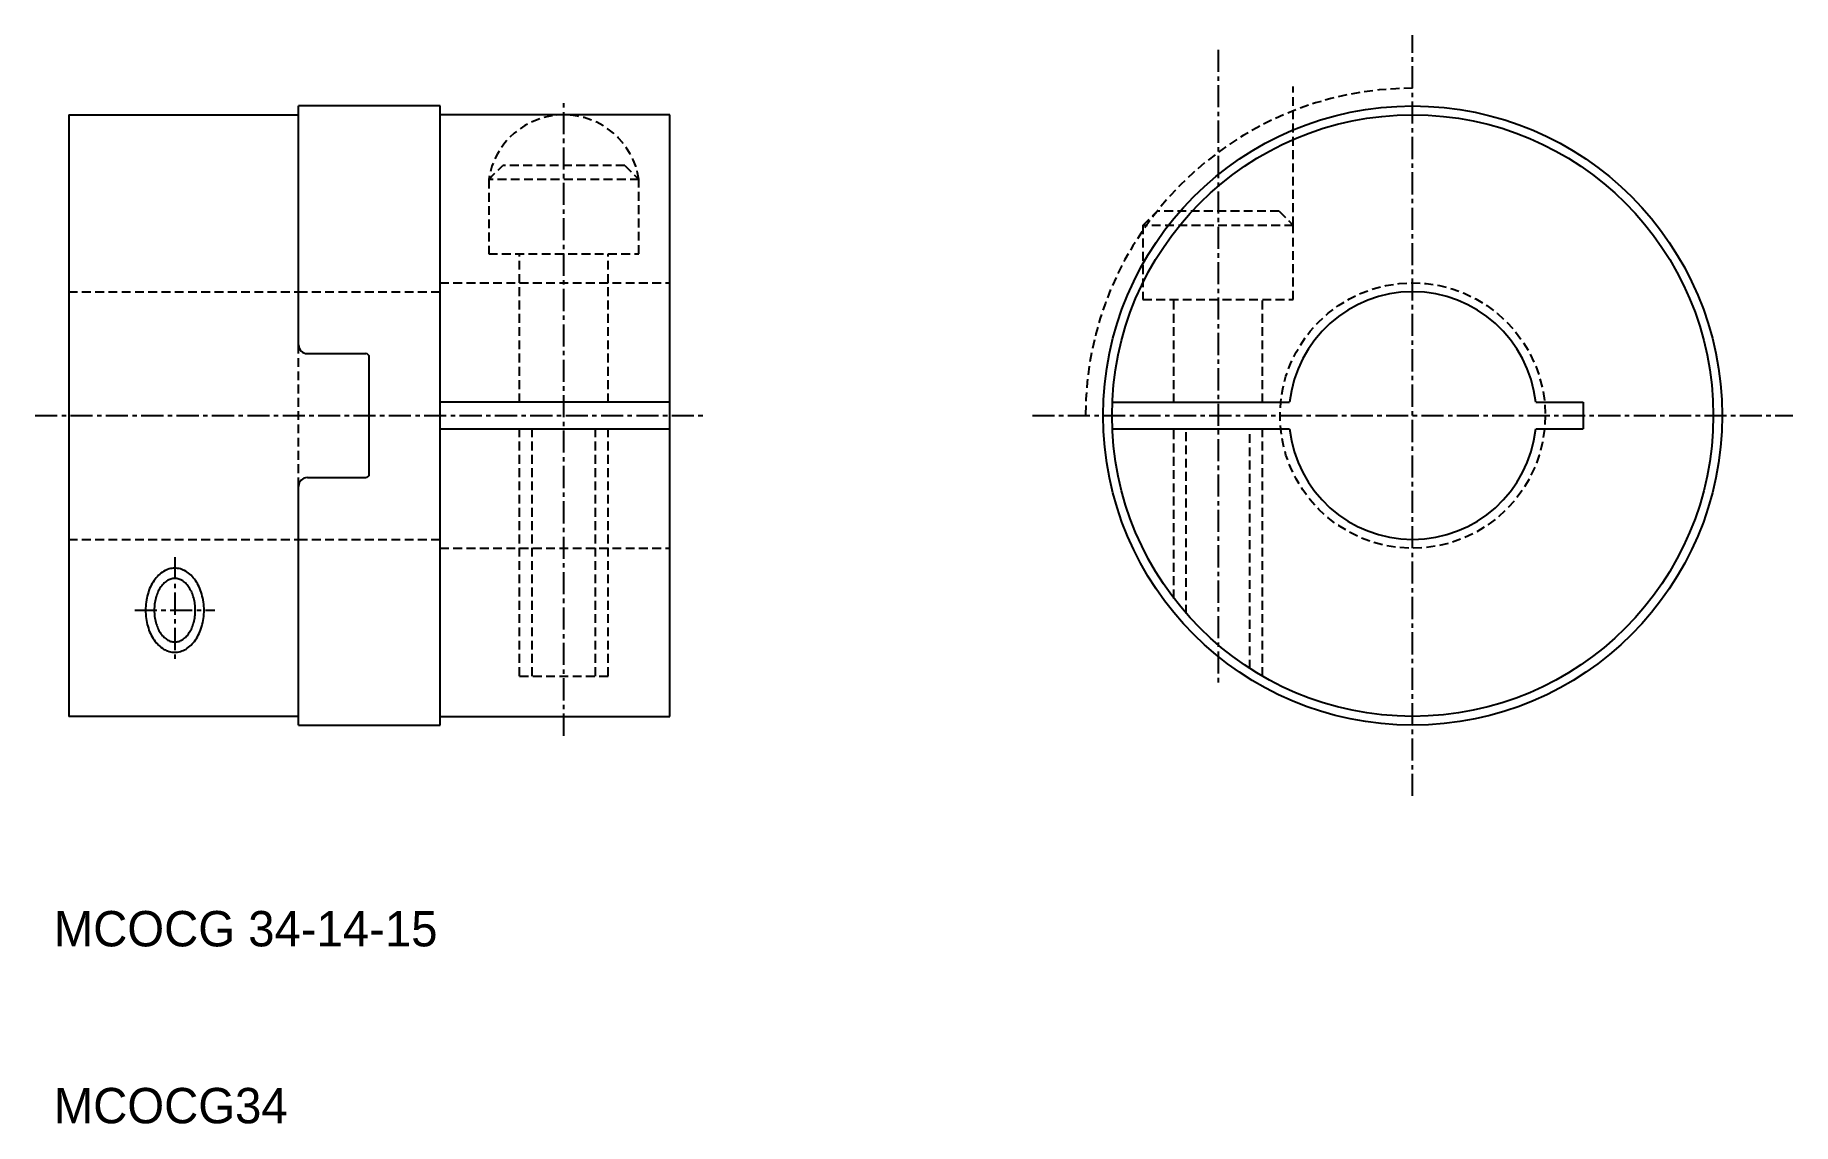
# Model space of a CAD drawing. Extents: x -1101.1 to -1001.7, y 333.8 to 395.4.
import ezdxf

# ---------------------------------------------------------------- set-up
doc = ezdxf.new("R2010")
doc.units = 0
doc.linetypes.add('CENTER', pattern=[2, 1.25, -0.25, 0.25, -0.25])
doc.linetypes.add('DASHED', pattern=[0.75, 0.5, -0.25])
doc.layers.get('0').update_dxf_attribs({"linetype": 'CONTINUOUS'})
doc.layers.add('CENTER', color=1, linetype='CENTER')

msp = doc.modelspace()

# ---------------------------------------------------------------- linework, layer by layer
at = {"color": 3, "linetype": 'DASHED'}
for p, q in [((-1029.917, 384.614), (-1029.917, 392.46)), ((-1075.417, 387.201), (-1074.617, 388.001)), ((-1067.717, 388.001), (-1074.617, 388.001)), ((-1067.717, 388.001), (-1066.917, 387.201)), ((-1075.417, 387.201), (-1075.417, 383.001)), ((-1066.917, 387.201), (-1075.417, 387.201)), ((-1066.917, 383.001), (-1066.917, 387.201)), ((-1038.417, 384.614), (-1037.617, 385.414)), ((-1030.717, 385.414), (-1037.617, 385.414)), ((-1030.717, 385.414), (-1029.917, 384.614)), ((-1029.917, 384.614), (-1038.417, 384.614)), ((-1038.417, 384.614), (-1038.417, 380.414)), ((-1029.917, 380.414), (-1029.917, 384.614)), ((-1075.417, 383.001), (-1066.917, 383.001)), ((-1073.667, 374.613), (-1073.667, 383.001)), ((-1068.667, 374.613), (-1068.667, 383.001)), ((-1099.167, 380.863), (-1086.167, 380.863)), ((-1086.167, 380.863), (-1078.167, 380.863)), ((-1078.167, 381.363), (-1065.167, 381.363)), ((-1038.417, 380.414), (-1029.917, 380.414)), ((-1036.667, 374.613), (-1036.667, 380.414)), ((-1031.667, 374.613), (-1031.667, 380.414)), ((-1086.167, 369.863), (-1086.167, 377.863)), ((-1073.667, 359.14), (-1073.667, 373.113)), ((-1072.967, 359.14), (-1072.967, 373.113)), ((-1069.367, 359.14), (-1069.367, 373.113)), ((-1068.667, 359.14), (-1068.667, 373.113)), ((-1036.667, 363.531), (-1036.667, 373.113)), ((-1035.967, 362.675), (-1035.967, 373.113)), ((-1032.367, 359.567), (-1032.367, 373.113)), ((-1031.667, 359.14), (-1031.667, 373.113)), ((-1099.167, 366.863), (-1086.167, 366.863)), ((-1086.167, 366.863), (-1078.167, 366.863)), ((-1078.167, 366.363), (-1065.167, 366.363)), ((-1073.667, 359.14), (-1068.667, 359.14))]:
    msp.add_line(p, q, dxfattribs=at)
at = {"color": 7, "linetype": 'CONTINUOUS'}
for p, q in [((-1099.167, 390.863), (-1099.167, 356.863)), ((-1099.167, 390.863), (-1086.167, 390.863)), ((-1086.167, 377.863), (-1086.167, 391.363)), ((-1078.167, 391.363), (-1086.167, 391.363)), ((-1078.167, 356.363), (-1078.167, 391.363)), ((-1065.167, 390.863), (-1078.167, 390.863)), ((-1065.167, 356.863), (-1065.167, 390.863)), ((-1085.667, 377.363), (-1082.367, 377.363)), ((-1082.167, 370.563), (-1082.167, 377.163)), ((-1065.167, 374.613), (-1078.167, 374.613)), ((-1040.167, 374.613), (-1030.127, 374.613)), ((-1078.167, 373.113), (-1065.167, 373.113)), ((-1040.167, 373.113), (-1030.127, 373.113)), ((-1086.167, 356.363), (-1086.167, 369.863)), ((-1085.667, 370.363), (-1082.367, 370.363)), ((-1086.167, 356.863), (-1099.167, 356.863)), ((-1078.167, 356.863), (-1065.167, 356.863)), ((-1086.167, 356.363), (-1078.167, 356.363))]:
    msp.add_line(p, q, dxfattribs=at)
for p, q in [((-1016.208, 374.613), (-1013.517, 374.613)), ((-1013.517, 374.613), (-1013.517, 373.113)), ((-1016.208, 373.113), (-1013.517, 373.113)), ((-1086.167, 366.863), (-1086.167, 366.863))]:
    msp.add_line(p, q)
for points in [[(-1093.17, 365.237, 0), (-1093.25, 365.234, 0), (-1093.33, 365.226, 0), (-1093.41, 365.211, 0), (-1093.49, 365.192, 0), (-1093.57, 365.166, 0), (-1093.65, 365.135, 0), (-1093.72, 365.098, 0), (-1093.8, 365.056, 0), (-1093.87, 365.009, 0), (-1093.95, 364.957, 0), (-1094.02, 364.899, 0), (-1094.09, 364.837, 0), (-1094.15, 364.77, 0), (-1094.22, 364.698, 0), (-1094.28, 364.622, 0), (-1094.34, 364.542, 0), (-1094.39, 364.457, 0), (-1094.45, 364.369, 0), (-1094.5, 364.277, 0), (-1094.54, 364.182, 0), (-1094.59, 364.083, 0), (-1094.63, 363.982, 0), (-1094.66, 363.878, 0), (-1094.7, 363.771, 0), (-1094.73, 363.663, 0), (-1094.75, 363.552, 0), (-1094.77, 363.44, 0), (-1094.79, 363.326, 0), (-1094.8, 363.211, 0), (-1094.81, 363.095, 0), (-1094.82, 362.979, 0), (-1094.82, 362.863, 0), (-1094.82, 362.746, 0), (-1094.81, 362.63, 0), (-1094.8, 362.514, 0), (-1094.79, 362.399, 0), (-1094.77, 362.286, 0), (-1094.75, 362.173, 0), (-1094.73, 362.063, 0), (-1094.7, 361.954, 0), (-1094.66, 361.847, 0), (-1094.63, 361.743, 0), (-1094.59, 361.642, 0), (-1094.54, 361.543, 0), (-1094.5, 361.448, 0), (-1094.45, 361.356, 0), (-1094.39, 361.268, 0), (-1094.34, 361.183, 0), (-1094.28, 361.103, 0), (-1094.22, 361.027, 0), (-1094.15, 360.955, 0), (-1094.09, 360.888, 0), (-1094.02, 360.826, 0), (-1093.95, 360.768, 0), (-1093.87, 360.716, 0), (-1093.8, 360.669, 0), (-1093.72, 360.627, 0), (-1093.65, 360.59, 0), (-1093.57, 360.559, 0), (-1093.49, 360.534, 0), (-1093.41, 360.514, 0), (-1093.33, 360.499, 0), (-1093.25, 360.491, 0), (-1093.17, 360.488, 0), (-1093.09, 360.491, 0), (-1093.01, 360.499, 0), (-1092.92, 360.514, 0), (-1092.84, 360.534, 0), (-1092.77, 360.559, 0), (-1092.69, 360.59, 0), (-1092.61, 360.627, 0), (-1092.53, 360.669, 0), (-1092.46, 360.716, 0), (-1092.39, 360.768, 0), (-1092.32, 360.826, 0), (-1092.25, 360.888, 0), (-1092.18, 360.955, 0), (-1092.12, 361.027, 0), (-1092.06, 361.103, 0), (-1092, 361.183, 0), (-1091.94, 361.268, 0), (-1091.89, 361.356, 0), (-1091.84, 361.448, 0), (-1091.79, 361.543, 0), (-1091.75, 361.642, 0), (-1091.71, 361.743, 0), (-1091.67, 361.847, 0), (-1091.64, 361.954, 0), (-1091.61, 362.063, 0), (-1091.58, 362.173, 0), (-1091.56, 362.286, 0), (-1091.54, 362.399, 0), (-1091.53, 362.514, 0), (-1091.52, 362.63, 0), (-1091.51, 362.746, 0), (-1091.51, 362.863, 0), (-1091.51, 362.979, 0), (-1091.52, 363.095, 0), (-1091.53, 363.211, 0), (-1091.54, 363.326, 0), (-1091.56, 363.44, 0), (-1091.58, 363.552, 0), (-1091.61, 363.663, 0), (-1091.64, 363.771, 0), (-1091.67, 363.878, 0), (-1091.71, 363.982, 0), (-1091.75, 364.083, 0), (-1091.79, 364.182, 0), (-1091.84, 364.277, 0), (-1091.89, 364.369, 0), (-1091.94, 364.457, 0), (-1092, 364.542, 0), (-1092.06, 364.622, 0), (-1092.12, 364.698, 0), (-1092.18, 364.77, 0), (-1092.25, 364.837, 0), (-1092.32, 364.899, 0), (-1092.39, 364.957, 0), (-1092.46, 365.009, 0), (-1092.53, 365.056, 0), (-1092.61, 365.098, 0), (-1092.69, 365.135, 0), (-1092.77, 365.166, 0), (-1092.84, 365.192, 0), (-1092.92, 365.211, 0), (-1093.01, 365.226, 0), (-1093.09, 365.234, 0), (-1093.17, 365.237, 0)], [(-1093.17, 364.657, 0), (-1093.22, 364.655, 0), (-1093.28, 364.648, 0), (-1093.34, 364.637, 0), (-1093.39, 364.622, 0), (-1093.45, 364.603, 0), (-1093.5, 364.579, 0), (-1093.56, 364.552, 0), (-1093.61, 364.52, 0), (-1093.66, 364.484, 0), (-1093.72, 364.445, 0), (-1093.76, 364.401, 0), (-1093.81, 364.354, 0), (-1093.86, 364.304, 0), (-1093.9, 364.249, 0), (-1093.95, 364.192, 0), (-1093.99, 364.131, 0), (-1094.03, 364.067, 0), (-1094.07, 364.001, 0), (-1094.1, 363.931, 0), (-1094.13, 363.859, 0), (-1094.16, 363.785, 0), (-1094.19, 363.708, 0), (-1094.22, 363.63, 0), (-1094.24, 363.549, 0), (-1094.26, 363.467, 0), (-1094.28, 363.383, 0), (-1094.29, 363.298, 0), (-1094.31, 363.213, 0), (-1094.32, 363.126, 0), (-1094.32, 363.038, 0), (-1094.33, 362.951, 0), (-1094.33, 362.863, 0), (-1094.33, 362.775, 0), (-1094.32, 362.687, 0), (-1094.32, 362.599, 0), (-1094.31, 362.513, 0), (-1094.29, 362.427, 0), (-1094.28, 362.342, 0), (-1094.26, 362.258, 0), (-1094.24, 362.176, 0), (-1094.22, 362.095, 0), (-1094.19, 362.017, 0), (-1094.16, 361.94, 0), (-1094.13, 361.866, 0), (-1094.1, 361.794, 0), (-1094.07, 361.724, 0), (-1094.03, 361.658, 0), (-1093.99, 361.594, 0), (-1093.95, 361.533, 0), (-1093.9, 361.476, 0), (-1093.86, 361.421, 0), (-1093.81, 361.371, 0), (-1093.76, 361.324, 0), (-1093.72, 361.28, 0), (-1093.66, 361.241, 0), (-1093.61, 361.205, 0), (-1093.56, 361.173, 0), (-1093.5, 361.146, 0), (-1093.45, 361.122, 0), (-1093.39, 361.103, 0), (-1093.34, 361.088, 0), (-1093.28, 361.077, 0), (-1093.22, 361.071, 0), (-1093.17, 361.068, 0), (-1093.11, 361.071, 0), (-1093.05, 361.077, 0), (-1093, 361.088, 0), (-1092.94, 361.103, 0), (-1092.88, 361.122, 0), (-1092.83, 361.146, 0), (-1092.78, 361.173, 0), (-1092.72, 361.205, 0), (-1092.67, 361.241, 0), (-1092.62, 361.28, 0), (-1092.57, 361.324, 0), (-1092.52, 361.371, 0), (-1092.47, 361.421, 0), (-1092.43, 361.476, 0), (-1092.39, 361.533, 0), (-1092.35, 361.594, 0), (-1092.31, 361.658, 0), (-1092.27, 361.724, 0), (-1092.23, 361.794, 0), (-1092.2, 361.866, 0), (-1092.17, 361.94, 0), (-1092.14, 362.017, 0), (-1092.12, 362.095, 0), (-1092.09, 362.176, 0), (-1092.07, 362.258, 0), (-1092.06, 362.342, 0), (-1092.04, 362.427, 0), (-1092.03, 362.513, 0), (-1092.02, 362.599, 0), (-1092.01, 362.687, 0), (-1092.01, 362.775, 0), (-1092.01, 362.863, 0), (-1092.01, 362.951, 0), (-1092.01, 363.038, 0), (-1092.02, 363.126, 0), (-1092.03, 363.213, 0), (-1092.04, 363.298, 0), (-1092.06, 363.383, 0), (-1092.07, 363.467, 0), (-1092.09, 363.549, 0), (-1092.12, 363.63, 0), (-1092.14, 363.708, 0), (-1092.17, 363.785, 0), (-1092.2, 363.859, 0), (-1092.23, 363.931, 0), (-1092.27, 364.001, 0), (-1092.31, 364.067, 0), (-1092.35, 364.131, 0), (-1092.39, 364.192, 0), (-1092.43, 364.249, 0), (-1092.47, 364.304, 0), (-1092.52, 364.354, 0), (-1092.57, 364.401, 0), (-1092.62, 364.445, 0), (-1092.67, 364.484, 0), (-1092.72, 364.52, 0), (-1092.78, 364.552, 0), (-1092.83, 364.579, 0), (-1092.88, 364.603, 0), (-1092.94, 364.622, 0), (-1093, 364.637, 0), (-1093.05, 364.648, 0), (-1093.11, 364.655, 0), (-1093.17, 364.657, 0)]]:
    msp.add_polyline3d(points)
for radius in [17.5, 17]:
    msp.add_circle((-1023.167, 373.863), radius, dxfattribs=at)
at = {"color": 3, "linetype": 'DASHED'}
msp.add_circle((-1023.167, 373.863), 7.5, dxfattribs=at)
at = {"color": 7, "linetype": 'DASHED'}
msp.add_arc((-1023.167, 373.863), 18.5, 90, 180, dxfattribs=at)
at = {"color": 3, "linetype": 'DASHED'}
msp.add_arc((-1071.167, 386.565), 4.297, 8.51345, 171.48655, dxfattribs=at)
at = {"color": 7, "linetype": 'CONTINUOUS'}
for centre, radius, start, end in [((-1023.167, 373.863), 7, 6.15064, 173.84936), ((-1085.667, 377.863), 0.5, 180, 270), ((-1082.367, 377.163), 0.2, 0, 90), ((-1023.167, 373.863), 7, 186.15064, 353.84936), ((-1085.667, 369.863), 0.5, 90, 180), ((-1082.367, 370.563), 0.2, 270, 0)]:
    msp.add_arc(centre, radius, start, end, dxfattribs=at)
at = {"layer": 'CENTER', "color": 1, "linetype": 'CENTER'}
for p, q in [((-1023.167, 352.363), (-1023.167, 395.363)), ((-1034.167, 394.535), (-1034.167, 358.585)), ((-1071.167, 355.768), (-1071.167, 391.547)), ((-1101.063, 373.863), (-1063.302, 373.863)), ((-1044.667, 373.863), (-1001.667, 373.863)), ((-1093.167, 365.86), (-1093.167, 359.865)), ((-1095.428, 362.863), (-1090.906, 362.863))]:
    msp.add_line(p, q, dxfattribs=at)

# ---------------------------------------------------------------- texts
at = {"color": 7, "linetype": 'CONTINUOUS'}
for s, p in [('MCOCG 34-14-15', (-1100.01, 343.863)), ('MCOCG34', (-1100.01, 333.863))]:
    msp.add_text(s, height=2, dxfattribs=at).set_placement(p)

doc.saveas('drawing.dxf')
